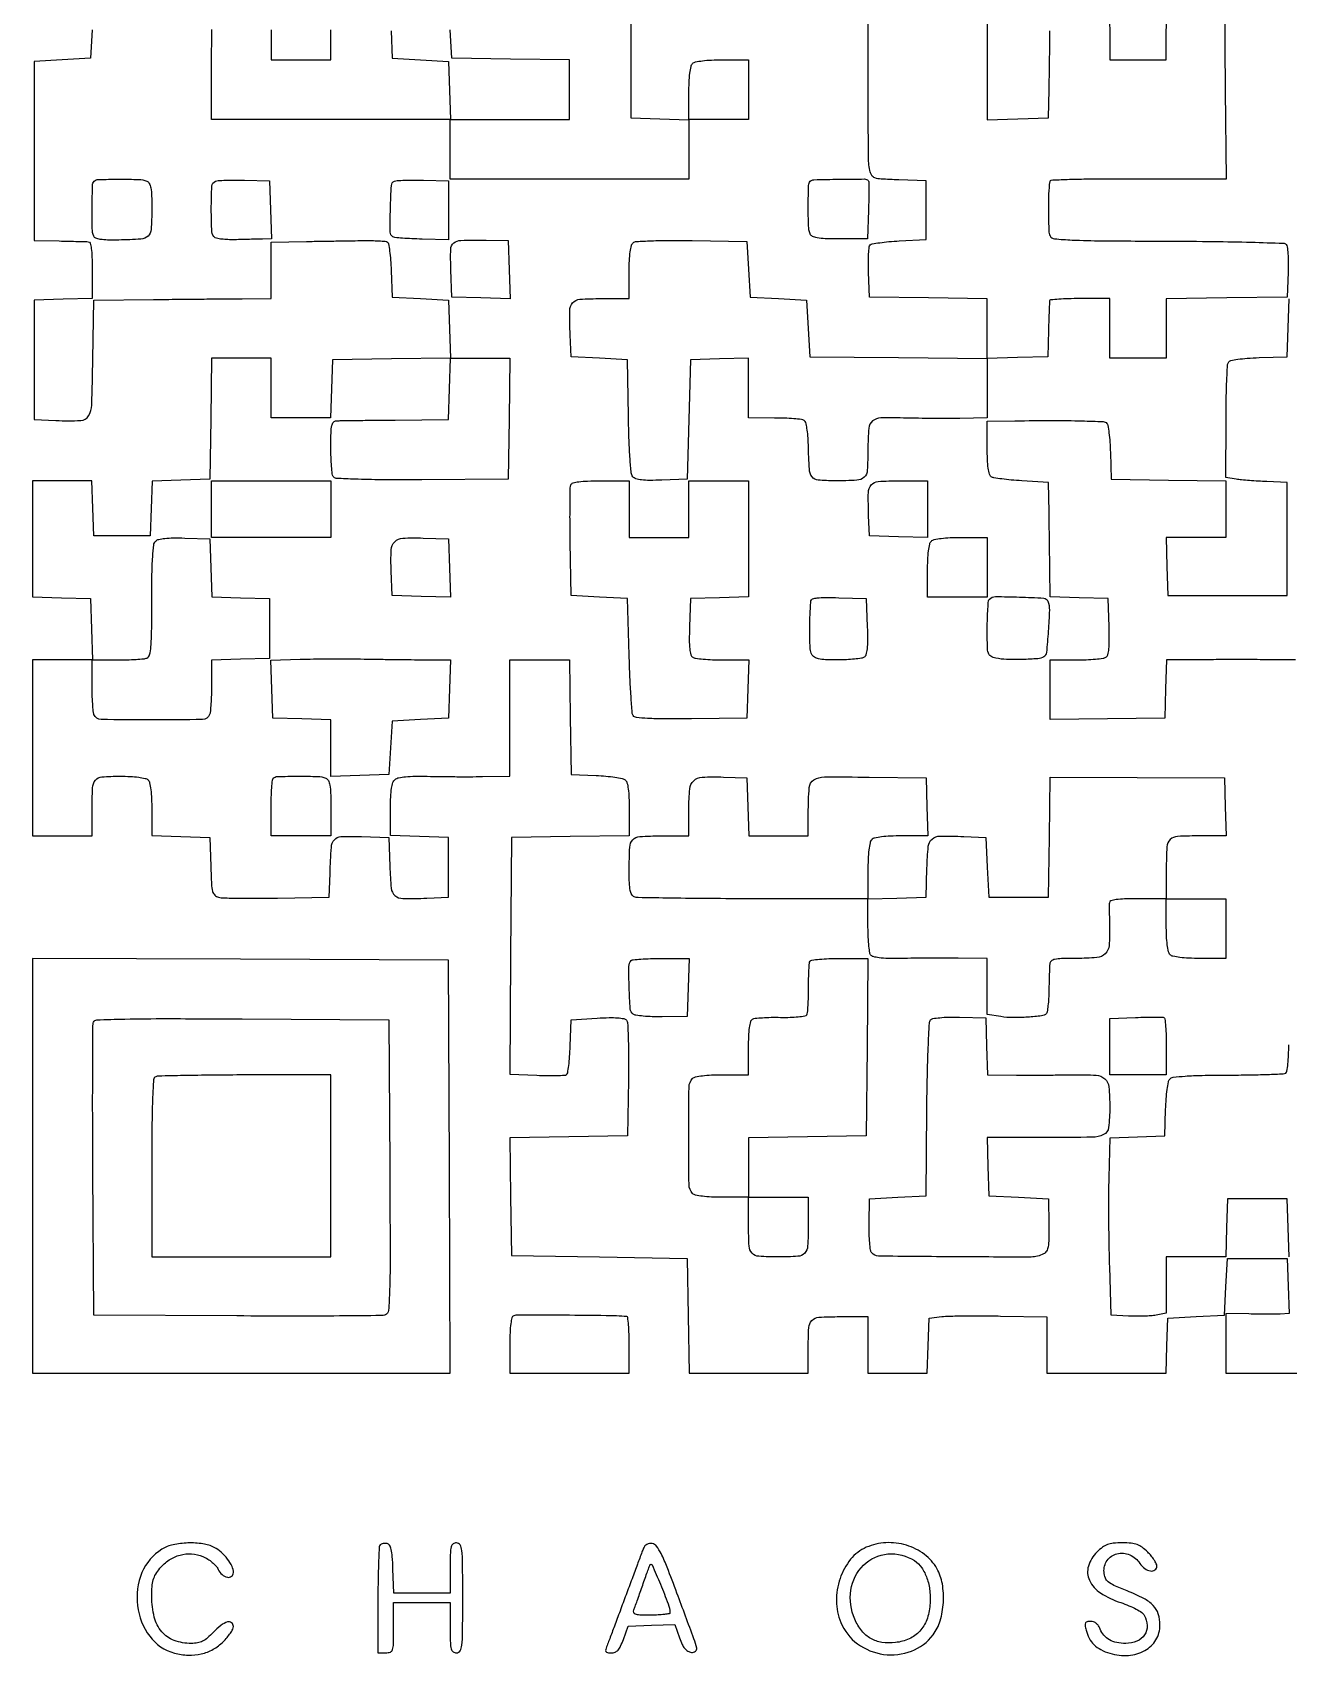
# Model space of a CAD drawing. Extents: x 156 to 936, y 100 to 969.
# Drawn here: x 156 to 556, y 100 to 617 of the extents above; entities that cross this region are included whole.
import ezdxf

# ---------------------------------------------------------------- set-up
doc = ezdxf.new("R2010")
doc.units = 0

msp = doc.modelspace()

# ---------------------------------------------------------------- linework, layer by layer
for points in [[(535.5, 626.5), (535.765573, 598.25), (536.031147, 570), (526.765573, 569.960106, -0.001084), (521.959641, 569.949833, -0.000334), (514.71395, 569.95489, -0.000334), (506.608086, 569.971377, -0.000367), (498.75, 569.998371, 0.003941), (491.552848, 569.971641, 0.006509), (485.475294, 569.822017, 0.001711), (480.239819, 569.606956, 0.361292), (479.8893, 569.288264, 0.027697), (479.553356, 565.305143, 0.009296), (479.493972, 559.466855, 0.005103), (479.603758, 553.573742, 0.115504), (480.035362, 551.94358, 0.252052), (481.411557, 551.025792, 0.012503), (487.02326, 550.636028, 0.009222), (496.591085, 550.388193, 0.001128), (517.545886, 550.279277, -0.00219), (532.143101, 550.1724, -0.003975), (544.078111, 549.937827, -0.000963), (554.242288, 549.637625, -0.190751), (555.15916, 549.24084, -0.167796), (555.51251, 548.514739, -0.012147), (555.72975, 546.2615, -0.015939), (555.840077, 543.501142, -0.011339), (555.794857, 540.405143), (555.5, 532.5), (536.25, 532.228407), (517, 531.956814), (517, 522.478407), (517, 513), (508, 513), (499, 513), (499, 522.5), (499, 532), (489.5, 532, 0.007397), (485.848149, 531.94597, 0.012024), (482.750811, 531.779688, 0.00574), (480.189664, 531.550731, 0.334547), (479.864463, 531.25, 0.033957), (479.803446, 530.702062, 0.000871), (479.701097, 528.223437, 0.001849), (479.596721, 525.311372, 0.001261), (479.498655, 522), (479.268384, 513.5), (469.634192, 513.213788), (460, 512.927576), (460, 503.463788), (460, 494), (451.25, 493.870157, -0.003182), (447.307913, 493.836751, -0.001968), (442.674668, 493.845213, -0.001974), (438.097897, 493.889652, -0.003551), (434.344616, 493.967574, 0.011156), (426.126768, 494.013173, 0.166657), (423.466023, 493.050841, 0.207633), (422.249901, 490.737701, 0.018648), (422, 484.039601, -0.0144), (421.807633, 477.361723, -0.189455), (420.791598, 475.158353, -0.180182), (418.524371, 474.179098, -0.012795), (411.526621, 474, -0.021616), (406.146313, 474.23271, -0.215244), (404.224894, 475.308659, -0.145633), (403.364906, 477.686182, -0.008488), (403.046305, 485.4782, 0.013875), (402.898142, 488.344874, 0.023562), (402.595188, 490.726943, 0.023466), (402.189668, 492.535794, 0.186361), (401.689782, 493.212887, 0.113098), (400.847717, 493.511803, 0.008572), (398.426061, 493.751654, 0.011463), (395.496713, 493.923668, 0.008468), (392.25, 493.984687), (384, 494), (384, 503.537526), (384, 513.075052), (374.75, 512.787526), (365.5, 512.5), (365, 493.5), (364.5, 474.5), (356.403945, 474.212045, -0.009179), (352.505848, 474.145013, -0.028683), (349.888226, 474.298355, -0.042759), (348.133146, 474.656558, -0.148905), (347.177736, 475.285841, -0.148709), (346.659149, 476.521121, -0.007389), (346.270344, 480.956416, -0.009943), (345.960504, 486.821876, -0.004405), (345.773792, 494.573796), (345.5, 512.5), (336.5, 513), (327.5, 513.5), (327.199088, 520.479083, -0.012322), (327.058134, 528.11956, -0.176722), (327.990719, 530.627338, -0.202101), (330.267676, 531.772817, -0.01682), (337.019052, 532), (346, 532), (346, 540.377555, -0.010082), (346.074927, 544.092961, -0.023089), (346.316817, 546.882469, -0.026995), (346.693703, 548.878214, -0.166717), (347.25, 549.744171, -0.153688), (348.338572, 550.15938, -0.005182), (352.985718, 550.387449, -0.008754), (358.806041, 550.510665, -0.00468), (366, 550.469659), (383.5, 550.206088), (384, 541.353044), (384.5, 532.5), (393.5, 532), (402.5, 531.5), (403, 522.5), (403.5, 513.5), (431.75, 513.234427), (460, 512.968853), (460, 522.462361), (460, 531.955869), (441.25, 532.227935), (422.5, 532.5), (422.205143, 540.405143, -0.009694), (422.149927, 543.490515, -0.014004), (422.230389, 546.217347, -0.009623), (422.402595, 548.456675, -0.176469), (422.705143, 549.090529, -0.15384), (423.350748, 549.419153, -0.007439), (425.763386, 549.785447, -0.011545), (428.68566, 550.11621, -0.008016), (432, 550.360545), (440.5, 550.850318), (440.5, 560.175159), (440.5, 569.5), (431.821132, 569.787895, -0.00459), (426.176802, 570.027021, -0.06594), (424.205809, 570.392223, -0.184306), (423.210658, 571.196009, -0.083575), (422.611298, 572.787895, -0.047915), (422.14755, 577.525528, -0.000562), (422.12576, 608.904689, -0.000406), (422.165397, 640.82449, -0.068207)], [(460, 626.963788), (460, 588.927576), (469.75, 589.213788), (479.5, 589.5), (479.698134, 598.5, 0.001399), (479.777851, 602.648335, 0.000771), (479.853302, 607.720313, 0.000769), (479.913969, 612.863499, 0.001235), (479.948134, 617.25)], [(498.92177, 619.828493, -0.011084), (499, 616.3), (499, 608), (508, 608), (517, 608), (517, 616.377555, -0.009406), (517.0746, 620.342652, -0.027148)], [(175, 617.5), (174.5, 608.5), (165.5, 608), (156.5, 607.5), (156.5, 579), (156.5, 550.5), (164.5, 550.337425, -0.000716), (167.655325, 550.26878, -0.000959), (170.517188, 550.196926, -0.000662), (172.917722, 550.128864, -0.010039), (173.75, 550.087425, -0.30952), (174.344465, 549.616301, -0.040784), (174.712694, 547.960114, -0.026911), (174.937186, 545.276086, -0.007409), (175, 541.037526), (175, 532.075052), (165.75, 531.787526), (156.5, 531.5), (156.5, 512.5), (156.5, 493.5), (163.479083, 493.199088, 0.020449), (171.375868, 493.181735, 0.253026), (173.874462, 494.660318, 0.128108), (174.893739, 498.126829, 0.004158), (175.227984, 512.763526), (175.5, 531.5), (194.5, 531.706189, -0.000261), (202.452664, 531.78834, -0.00024), (210.635937, 531.864679, -0.000239), (217.936742, 531.925795, -0.000789), (222.75, 531.956189), (232, 532), (232, 541), (232, 550), (243.25, 550.1825, -0.000082), (248.055009, 550.259664, -0.000067), (253.190969, 550.340617, -0.000067), (257.913478, 550.413785, -0.000178), (261.293725, 550.464494, -0.007877), (263.96253, 550.461532, -0.010831), (266.359783, 550.369134, -0.007739), (268.345779, 550.218583, -0.116127), (268.999758, 550.00015, -0.214736), (269.373177, 549.447441, -0.009589), (269.730428, 547.114419, -0.014689), (270.027242, 544.253952, -0.00983), (270.206033, 540.968156), (270.5, 532.5), (279.5, 532), (288.5, 531.5), (288.787232, 522.272202), (289.074464, 513.044404), (270.287232, 512.772202), (251.5, 512.5), (251.212474, 503.25), (250.924948, 494), (241.462474, 494), (232, 494), (232, 503.5), (232, 513), (222.521593, 513), (213.043186, 513), (212.771593, 493.75), (212.5, 474.5), (203.288393, 474.212982), (194.076786, 473.925964), (193.788393, 465.212982), (193.5, 456.5), (184.5, 456.5), (175.5, 456.5), (175.211067, 465.25), (174.922134, 474), (165.461067, 474), (156, 474), (156, 455.537526), (156, 437.075052), (165.25, 436.787526), (174.5, 436.5), (174.786212, 426.75), (175.072424, 417), (165.536212, 417), (156, 417), (156, 389), (156, 361), (165.5, 361), (175, 361), (175, 368.918213, -0.01065), (175.157481, 376.310519, -0.159949), (176.052708, 378.690254, -0.206765), (178.102218, 379.772902, -0.019554), (183.906989, 380, -0.012415), (187.136184, 379.91981, -0.021121), (189.825282, 379.672007, -0.021703), (191.888147, 379.301898, -0.142062), (192.8, 378.8, -0.144682), (193.310039, 377.861987, -0.021131), (193.677383, 375.701269, -0.02038), (193.921656, 372.847487, -0.011159), (194, 369.337526), (194, 361.075052), (203.25, 360.787526), (212.5, 360.5), (212.787398, 351.259666, 0.00489), (213.017269, 345.638586, 0.049911), (213.366243, 343.335649, 0.13999), (214.057919, 342.15054, 0.131433), (215.287398, 341.47415, 0.054074), (216.813387, 341.269145, 0.002906), (221.696923, 341.172986, 0.004518), (227.518327, 341.144811, 0.003277), (234, 341.214485), (250.5, 341.5), (250.75303, 349, -0.008062), (251.174048, 357.439007, -0.161069), (252.131127, 359.798383, -0.21244), (254.224343, 360.802761, -0.015449), (260.778718, 360.788514), (269.5, 360.5), (269.787398, 351.259666, 0.015844), (270.223546, 344.321238, 0.194277), (271.421808, 342.009645, 0.177046), (273.942653, 341.065605, 0.012739), (281.520917, 341.199088), (288.5, 341.5), (288.5, 351), (288.5, 360.5), (279.25, 360.787526), (270, 361.075052), (270, 369.415081, -0.009183), (270.074326, 373.461633, -0.02907), (270.330886, 376.158273, -0.04395), (270.773872, 377.962049, -0.138222), (271.47458, 378.978903, -0.125079), (272.589189, 379.508902, -0.024523), (274.802749, 379.834299, -0.020936), (277.814653, 380.000288, -0.00977), (281.72458, 379.975462, 0.003165), (285.717686, 379.89735, 0.001862), (290.492533, 379.851957, 0.001862), (295.264977, 379.842131, 0.00318), (299.25, 379.874114), (308, 380), (308, 398.5), (308, 417), (317.477441, 417), (326.954883, 417), (327.227441, 398.75), (327.5, 380.5), (335.452616, 380.204288, -0.011934), (338.592986, 380.012379, -0.0156), (341.450258, 379.679152, -0.013166), (343.789339, 379.268892, -0.123819), (344.702616, 378.831844, -0.156497), (345.288032, 377.913663, -0.030117), (345.678965, 375.953999, -0.024212), (345.924697, 373.177532, -0.009965), (346, 369.399621), (346, 361.044131), (327.25, 360.772065), (308.5, 360.5), (308.238047, 322.823813), (307.976094, 285.147625), (316.591689, 284.823813, 0.006083), (319.954583, 284.738372, 0.008801), (322.926844, 284.751349, 0.005164), (325.413108, 284.831673, 0.129521), (326.059675, 285.031844, 0.216257), (326.409408, 285.55758, 0.00859), (326.748029, 287.894979, 0.013814), (327.031614, 290.748261, 0.009184), (327.206033, 294.031844), (327.5, 302.5), (335.838102, 303, -0.009301), (339.571271, 303.154243, -0.022658), (342.324134, 303.091977, -0.026657), (344.278893, 302.853846, -0.178138), (345.111661, 302.369149, -0.16177), (345.487019, 301.402415, -0.003693), (345.698054, 296.405655, -0.007744), (345.813927, 290.413443, -0.004789), (345.773559, 283.369149), (345.5, 265.5), (326.728016, 265.227854), (307.956032, 264.955708), (308.228016, 246.227854), (308.5, 227.5), (336.5, 227), (364.5, 226.5), (364.772559, 208.25), (365.045117, 190), (384.022559, 190), (403, 190), (403, 197.418213, -0.01257), (403.178205, 204.50542, -0.179949), (404.159562, 206.785965, -0.190034), (406.370658, 207.807402, -0.014293), (413.106989, 208), (422, 208), (422, 199), (422, 190), (431.461067, 190), (440.922134, 190), (441.211067, 198.75), (441.5, 207.5), (445.5, 208, -0.024712), (447.876822, 208.178455, -0.003716), (452.657812, 208.264968, -0.004165), (458.309506, 208.27814, -0.003586), (464.25, 208.199891), (479, 207.899782), (479, 198.949891), (479, 190), (497.961067, 190), (516.922134, 190), (517.211067, 198.75), (517.5, 207.5), (526.5, 208), (535.5, 208.5), (536, 217.5), (536.5, 226.5), (546, 226.5), (555.5, 226.5), (555.788933, 217.75), (556.077866, 209), (553.288933, 208.844005, -0.011673), (551.759812, 208.794244, -0.002714), (549.189562, 208.784587, -0.002799), (546.230203, 208.806102, -0.00274), (543.25, 208.860787), (536, 209.033563), (536, 199.516782), (536, 190), (555.5, 190), (575, 190)], [(270.211486, 617.221282), (270.5, 608.5), (279.5, 608), (288.5, 607.5), (288.787526, 598.25), (289.075052, 589), (251.062526, 589), (213.05, 589), (213.05, 607.402605, -0.002514), (213.101544, 617.653985, -0.017926)], [(558.18728, 417.008414, 0.001455), (552.307766, 417.058921, 0.000781), (545.051974, 417.088799, 0.000778), (537.65148, 417.096205, 0.001219), (531.287526, 417.077164), (517.075052, 417), (516.787526, 407.75), (516.5, 398.5), (498.25, 398.267027), (480, 398.034054), (480, 407.517027), (480, 417), (488.25, 417.015313, 0.009158), (491.503986, 417.080961, 0.01219), (494.455895, 417.266784, 0.009524), (496.89348, 417.526866, 0.110447), (497.791346, 417.849883, 0.190691), (498.391596, 418.675579, 0.03736), (498.721257, 420.518036, 0.025891), (498.863419, 423.325344, 0.007874), (498.791346, 427.58457), (498.5, 436.5), (489.25, 436.787526), (480, 437.075052), (479.920976, 445.787526, 0.000752), (479.878469, 449.807485, 0.000412), (479.814941, 454.731336, 0.000411), (479.742218, 459.72993, 0.000657), (479.670976, 464), (479.5, 473.5), (471, 474, -0.007979), (467.653208, 474.250516, -0.010698), (464.629687, 474.590774, -0.008061), (462.130611, 474.967402, -0.102535), (461.25, 475.309017, -0.188703), (460.685357, 476.094335, -0.029014), (460.310983, 478.016762, -0.024001), (460.07262, 480.77099, -0.009585), (460, 484.559017), (460, 493), (468.75, 493.110714, -0.002841), (481.125901, 493.196992, -0.007302), (490.072381, 493.077873, -0.003941), (496.874222, 492.834266, -0.187584), (498.10915, 492.29085, -0.160343), (498.438826, 491.637668, -0.008009), (498.762088, 489.229162, -0.012215), (499.034544, 486.307106, -0.008475), (499.205609, 482.994391), (499.5, 474.5), (517.75, 474.227441), (536, 473.954883), (536, 464.977441), (536, 456), (526.462474, 456), (516.924948, 456), (517.212474, 446.75), (517.5, 437.5), (536.5, 437.5), (555.5, 437.5), (555.5, 455.5), (555.5, 473.5), (549, 473.745913, -0.005727), (546.273082, 473.880374, -0.005167), (543.454687, 474.080976, -0.005182), (540.932722, 474.313028, -0.016338), (539.25, 474.541226), (536, 475.090626), (536.015313, 492.795313, -0.00404), (536.07678, 499.667621, -0.006089), (536.251635, 505.654069, -0.002688), (536.489663, 510.741505, -0.129218), (536.798312, 511.707902, -0.195149), (537.552989, 512.24575, -0.020215), (539.737125, 512.673305, -0.020298), (542.707636, 513.008289, -0.009786), (546.532999, 513.207902), (555.5, 513.5), (555.787036, 522.712964), (556.074071, 531.925929)], [(556.075052, 227), (555.787526, 236.25), (555.5, 245.5), (546, 245.5), (536.5, 245.5), (536.212474, 236.25), (535.924948, 227), (526.462474, 227), (517, 227), (517, 218.045313), (517, 209.090626), (513.75, 208.482682, -0.027401), (512.124346, 208.269925, -0.010403), (509.839062, 208.145157, -0.010267), (507.343963, 208.112208, -0.012364), (505, 208.187369), (499.5, 208.5), (499, 224, -0.003784), (498.830643, 230.861209, -0.002564), (498.736938, 238.680993, -0.002583), (498.724169, 246.236873, -0.00516), (498.806598, 252.211893), (499.113195, 264.923785), (507.806598, 265.211893), (516.5, 265.5), (516.793676, 273.950164, -0.010509), (516.979234, 277.274729, -0.014145), (517.295368, 280.27268, -0.011185), (517.681216, 282.730469, -0.129374), (518.089164, 283.607436, -0.193128), (519.178831, 284.197801, -0.011615), (522.96291, 284.545883, -0.01237), (528.412058, 284.784488, -0.003865), (536.591737, 284.876839, 0.003127), (543.368123, 284.943344, 0.004808), (549.231815, 285.093986, 0.001743), (554.26731, 285.2894, 0.128526), (555.04625, 285.528584, 0.220776), (555.424145, 286.102065, 0.010709), (555.719836, 288.424422, 0.015758), (555.930842, 291.281803, 0.01055), (556, 294.559017)]]:
    msp.add_lwpolyline(points, format="xyb")
for points in [[(346.5, 626.5), (346.5, 608), (346.5, 589.5), (355.75, 589.212474), (365, 588.924948), (365, 579.462474), (365, 570), (327, 570), (289, 570), (289, 579.5), (289, 589), (308, 589), (327, 589), (327, 598.477935), (327, 607.955869), (308.25, 608.227935), (289.5, 608.5), (289, 617.5)], [(232, 617.5), (232, 608), (241.5, 608), (251, 608), (251, 617.5)]]:
    msp.add_lwpolyline(points)
for points in [[(384, 598.5), (384, 589), (374.5, 589), (365, 589), (365, 597.3, -0.011084), (365.07823, 600.828493, -0.020332), (365.322289, 603.693122, -0.021091), (365.689458, 605.860329, -0.144849), (366.2, 606.8, -0.144849), (367.139671, 607.310542, -0.021091), (369.306878, 607.677711, -0.020332), (372.171507, 607.92177, -0.011084), (375.7, 608), (384, 608)], [(192.418213, 569.393011, -0.188), (193.211672, 568.671317, -0.072045), (193.685046, 567.22948, -0.036059), (193.935708, 564.763435, -0.007303), (194, 560.361626, -0.015251), (193.806191, 554.009287, -0.193145), (192.801242, 551.888922, -0.172221), (190.556859, 550.92538, -0.011619), (183.486988, 550.634033, -0.009616), (179.934904, 550.638587, -0.032144), (177.614267, 550.835802, -0.050418), (176.139841, 551.211964, -0.216878), (175.510384, 551.831787, -0.087497), (175.041618, 554.250699, -0.00645), (175.01471, 561.027736, -0.003817), (175.131606, 568.084536, -0.192631), (175.666667, 569.333333, -0.192867), (176.981803, 569.896108, -0.004931), (183.550861, 569.984299, -0.008182), (189.871554, 569.903379, -0.084511)], [(231.787526, 560.25), (232.075052, 551), (229.287526, 550.946216, 0.000864), (227.848091, 550.915956, 0.000272), (225.695905, 550.865823, 0.000272), (223.294791, 550.807279, 0.000301), (220.975128, 550.748063, -0.013105), (218.769975, 550.748245, -0.016063), (216.713306, 550.86852, -0.014593), (215.009331, 551.073504, -0.101513), (214.225128, 551.360863, -0.246861), (213.122723, 553.228733, -0.012629), (212.949403, 560.486692, -0.011949), (213.133435, 567.76498, -0.288905), (214.25, 569.356866, -0.08407), (215.100026, 569.554893, -0.00628), (217.482812, 569.670739, -0.008556), (220.344709, 569.724863, -0.006392), (223.5, 569.690199), (231.5, 569.5)], [(288.5, 560.095459), (288.5, 550.690918), (280.042842, 550.914473, -0.005158), (276.744936, 551.035706, -0.007482), (273.837076, 551.216297, -0.004191), (271.397969, 551.425034, -0.115464), (270.792842, 551.628031, -0.257767), (269.914912, 553.187766, -0.008476), (269.980264, 560.588955, -0.00812), (270.292037, 568.004207, -0.286447), (271.25, 569.356866, -0.08407), (272.100026, 569.554893, -0.00628), (274.482813, 569.670739, -0.008556), (277.344709, 569.724863, -0.006392), (280.5, 569.690199), (288.5, 569.5)], [(422.083333, 569.587812, -0.195038), (422.244007, 569.213601, -0.002563), (422.283319, 566.62716, -0.006915), (422.271953, 563.600894, -0.00443), (422.179031, 560.087812), (421.858062, 551), (413.03602, 551, -0.006811), (408.399276, 551.063166, -0.034755), (405.834491, 551.312026, -0.070208), (404.343522, 551.783705, -0.191752), (403.606989, 552.581787, -0.084511), (403.096621, 555.128446, -0.008182), (403.015701, 561.449139, -0.004931), (403.103892, 568.018197, -0.192867), (403.666667, 569.333333, -0.192666), (404.837975, 569.8351, -0.002562), (412.879496, 569.987427, -0.002509), (420.932591, 570.058286, -0.198491)], [(307.788029, 541.181566), (308.076058, 531.923942), (298.788029, 532.211971), (289.5, 532.5), (289.212154, 541.17549, -0.014509), (289.185103, 547.690531, -0.216612), (290.154072, 549.688816, -0.170145), (292.411435, 550.527191, -0.008326), (300.5, 550.542508), (307.5, 550.43919)], [(307.771593, 493.75), (307.5, 474.5), (280, 474.359051, -0.002265), (267.070776, 474.351343, -0.007868), (258.714137, 474.515722, -0.004826), (252.753427, 474.784463, -0.24048), (251.765313, 475.359051, -0.115385), (251.474723, 476.174464, -0.008223), (251.241942, 478.588284, -0.011231), (251.07472, 481.506778, -0.00823), (251.015313, 484.75, -0.005924), (251.061892, 489.411945, -0.045771), (251.308285, 491.576999, -0.127845), (251.840476, 492.653575, -0.202555), (252.75, 493.101569, -0.010806), (253.996747, 493.146926, -0.000355), (258.979687, 493.216904, -0.000678), (264.85957, 493.287322, -0.000472), (271.5, 493.351569), (288.5, 493.5), (288.786212, 503.25), (289.072424, 513), (298.557805, 513), (308.043186, 513)], [(346, 465), (346, 456), (355.5, 456), (365, 456), (365, 465), (365, 474), (374.5, 474), (384, 474), (384, 455.537526), (384, 437.075052), (374.75, 436.787526), (365.5, 436.5), (365.208654, 427.58457, 0.007874), (365.136581, 423.325344, 0.025891), (365.278743, 420.518036, 0.03736), (365.608404, 418.675579, 0.190691), (366.208654, 417.849883, 0.110589), (367.107413, 417.52683, 0.009469), (369.555128, 417.266784, 0.012148), (372.519159, 417.080958, 0.009118), (375.787526, 417.015313), (384.075052, 417), (383.787526, 407.75), (383.5, 398.5), (365.789537, 398.28152, -0.003492), (357.238142, 398.235755, -0.013093), (351.871286, 398.385082, -0.013293), (348.274545, 398.675557, -0.225899), (347.289537, 399.28152, -0.125039), (346.958949, 400.258897, -0.002594), (346.585051, 405.429571, -0.005894), (346.248795, 411.513775, -0.003913), (346, 418.5), (345.5, 436.5), (336.5, 437), (327.5, 437.5), (327.224854, 454.46328, -0.002827), (327.155198, 461.056939, -0.004222), (327.175575, 466.82157, -0.001853), (327.252671, 471.736472, -0.086972), (327.443469, 472.71328, -0.235921), (328.108296, 473.321569, -0.035859), (329.923047, 473.700714, -0.025709), (332.722137, 473.933198, -0.007865), (336.968615, 474), (346, 474)], [(441, 464.962474), (441, 455.924948), (431.75, 456.212474), (422.5, 456.5), (422.243014, 463, -0.012642), (422.138907, 470.313856, -0.180809), (423.062584, 472.703797, -0.197985), (425.292259, 473.790017, -0.015604), (432.019052, 474), (441, 474)], [(212.787036, 446.287036), (213.074071, 437.074071), (222.287036, 436.787036), (231.5, 436.5), (231.5, 427), (231.5, 417.5), (222.25, 417.212474), (213, 416.924948), (213, 409.044262, -0.006915), (212.956703, 405.913559, -0.008776), (212.826033, 403.025175, -0.007149), (212.640158, 400.61778, -0.068872), (212.40777, 399.620249, -0.305112), (210.164623, 398.045419, -0.004957), (194, 397.885147, -0.004957), (177.835377, 398.045419, -0.305112), (175.59223, 399.620249, -0.068975), (175.359815, 400.618819, -0.007109), (175.173967, 403.036198, -0.008746), (175.043295, 405.936708, -0.006883), (175, 409.081787), (175, 417), (182.918213, 417, 0.00705), (186.066073, 417.044385, 0.008902), (188.9751, 417.178303, 0.007317), (191.400281, 417.368926, 0.06844), (192.418213, 417.606989, 0.246394), (193.284593, 418.592366, 0.037978), (193.719073, 421.248473, 0.01896), (193.948499, 425.994183, 0.002598), (194, 435.906989, -0.003777), (194.063361, 444.294962, -0.012532), (194.284947, 449.808055, -0.012968), (194.630282, 453.585406, -0.168646), (195.236619, 454.836619, -0.141627), (196.215618, 455.376564, -0.030081), (198.156875, 455.694801, -0.024175), (200.863904, 455.841129, -0.010354), (204.486619, 455.786619), (212.5, 455.5)], [(288.788029, 446.211971), (289.076058, 436.923942), (279.788029, 437.211971), (270.5, 437.5), (270.206229, 445.344796, -0.019645), (270.218611, 452.021195, -0.185166), (271.333807, 454.605942, -0.189669), (273.876766, 455.748898, -0.020771), (280.403945, 455.787955), (288.5, 455.5)], [(460, 446.5), (460, 437), (450.5, 437), (441, 437), (441, 445.3, -0.011084), (441.07823, 448.828493, -0.020332), (441.322289, 451.693122, -0.021091), (441.689458, 453.860329, -0.144849), (442.2, 454.8, -0.144849), (443.139671, 455.310542, -0.021091), (445.306878, 455.677711, -0.020332), (448.171507, 455.92177, -0.011084), (451.7, 456), (460, 456)], [(421.791346, 427.58457, -0.007874), (421.863419, 423.325344, -0.025891), (421.721257, 420.518036, -0.03736), (421.391596, 418.675579, -0.190691), (420.791346, 417.849883, -0.106036), (419.920296, 417.527909, -0.011245), (417.759981, 417.266784, -0.01348), (415.142518, 417.081049, -0.01044), (412.285184, 417.015313, -0.009279), (408.470311, 417.078019, -0.043705), (406.298006, 417.345134, -0.083734), (404.968111, 417.871358, -0.134798), (404.134755, 418.75, -0.110222), (403.644876, 420.510381, -0.009213), (403.485762, 425.268023, -0.012854), (403.543104, 430.626928, -0.014292), (403.879043, 435.788933, -0.297794), (404.366635, 436.401316, -0.051858), (405.882261, 436.733684, -0.029391), (408.451304, 436.871231, -0.006933), (412.75, 436.788933), (421.5, 436.5)], [(479.278731, 435.716021, -0.098938), (479.771328, 432.832071, -0.011247), (479.435489, 426.19453, -0.007109), (478.837139, 419.355316, -0.23302), (477.98148, 417.988554, -0.121072), (476.109006, 417.383368, -0.010991), (471.167693, 417.137812, -0.015), (466.150033, 417.149472, -0.044956), (462.75, 417.566943, -0.07828), (461.123374, 418.19461, -0.19235), (460.345442, 419.184173, -0.067399), (460.049158, 421.123851, -0.004246), (460, 426.912789, -0.007102), (460.048337, 430.315517, -0.010561), (460.195833, 433.291048, -0.005959), (460.400868, 435.768656, -0.174467), (460.666667, 436.333333, -0.198652), (462.631398, 437.148306, -0.00854), (470.265375, 437.025568, -0.007088), (477.992633, 436.659554, -0.293758)], [(279.787526, 417.063793), (289.075052, 417), (288.787526, 407.75), (288.5, 398.5), (279.5, 398), (270.5, 397.5), (270, 389), (269.5, 380.5), (260.25, 380.212474), (251, 379.924948), (251, 388.924948), (251, 397.924948), (241.75, 398.212474), (232.5, 398.5), (232.212977, 407.711984), (231.925954, 416.923969), (241.212977, 417.211984, -0.004138), (245.489509, 417.309197, -0.002294), (250.709437, 417.360697, -0.002287), (255.99708, 417.364425, -0.003687), (260.5, 417.313793, 0.000873), (265.00294, 417.237811, 0.000541), (270.290711, 417.163546, 0.000543), (275.510851, 417.101553, 0.00098)], [(249.418213, 379.393011, -0.192406), (250.217093, 378.653872, -0.06988), (250.688469, 377.154102, -0.034532), (250.937024, 374.571713, -0.00673), (251, 369.893011), (251, 361), (241.5, 361), (232, 361), (232, 369.833333, -0.007039), (232.048334, 373.266524, -0.010477), (232.195833, 376.267708, -0.005871), (232.400808, 378.76784, -0.174709), (232.666667, 379.333333, -0.192867), (233.981803, 379.896108, -0.004931), (240.550861, 379.984299, -0.008182), (246.871554, 379.903379, -0.084511)], [(383.787526, 370.25), (384.075052, 361), (393.537526, 361), (403, 361), (403.013655, 368.25, -0.017697), (403.317578, 376.399845, -0.245617), (404.819339, 378.825455, -0.133098), (408.149979, 379.747568, -0.004198), (422.355061, 379.705756), (440.5, 379.5), (440.787526, 370.25), (441.075052, 361), (432.737526, 361, 0.01101), (429.190499, 360.921884, 0.020283), (426.315021, 360.678036, 0.021051), (424.141321, 360.311042, 0.145015), (423.2, 359.8, 0.147163), (422.68263, 358.837391, 0.020491), (422.317892, 356.576741, 0.019645), (422.076686, 353.556772, 0.010104), (422, 349.762474), (422, 340.924948), (431.25, 341.212474), (440.5, 341.5), (440.787398, 350.740334, -0.015844), (441.223546, 357.678762, -0.194277), (442.421808, 359.990355, -0.177046), (444.942653, 360.934395, -0.012739), (452.520917, 360.800912), (459.5, 360.5), (460, 351), (460.5, 341.5), (470, 341.5), (479.5, 341.5), (479.771099, 360.608861), (480.042197, 379.717722), (507.771099, 379.608861), (535.5, 379.5), (535.787526, 370.25), (536.075052, 361), (528.119313, 361, 0.011676), (520.578687, 360.823888, 0.180709), (518.23551, 359.821417, 0.191194), (517.190859, 357.550484, 0.01333), (517, 350.393011), (517, 341), (526.5, 341), (536, 341), (536, 331.5), (536, 322), (527.7, 322, -0.011084), (524.171507, 322.07823, -0.020332), (521.306878, 322.322289, -0.021091), (519.139671, 322.689458, -0.144849), (518.2, 323.2, -0.144849), (517.689458, 324.139671, -0.021091), (517.322289, 326.306878, -0.020332), (517.07823, 329.171507, -0.011084), (517, 332.7), (517, 341), (508, 341, 0.007411), (503.748184, 340.936973, 0.026685), (501.046677, 340.712223, 0.039961), (499.371808, 340.344295, 0.305759), (498.890032, 339.75, 0.021386), (498.854352, 338.957349, 0.002081), (498.858084, 337.037004, 0.002635), (498.884137, 334.746891, 0.002082), (498.935698, 332.269587, -0.024858), (498.783962, 326.135349, -0.182142), (497.568505, 323.518124, -0.173507), (494.893929, 322.284701, -0.022131), (488.464816, 322, 0.005763), (483.678699, 321.944835, 0.044524), (481.455376, 321.694687, 0.123786), (480.344373, 321.161642, 0.204543), (479.877143, 320.25, 0.008838), (479.822244, 319.203559, 0.001261), (479.753027, 317.055868, 0.001434), (479.684826, 314.514369, 0.001223), (479.627143, 311.833805, -0.009236), (479.529377, 309.230824, -0.013198), (479.339132, 306.92745, -0.009086), (479.09755, 305.035051, -0.161355), (478.825222, 304.49236, -0.166175), (477.298973, 303.743, -0.014251), (472.905703, 303.308565, -0.019914), (468.203714, 303.166316, -0.034832), (464.32161, 303.47448), (460, 304.122546), (460, 313.061273), (460, 322), (450.75, 322.066053, 0.001658), (446.563182, 322.082063, 0.001002), (441.602306, 322.07464, 0.001003), (436.674511, 322.047508, 0.001761), (432.598276, 322.00253, -0.008179), (428.383967, 322.010126, -0.025722), (425.562988, 322.206766, -0.036226), (423.695401, 322.572623, -0.187083), (422.863589, 323.186477, -0.10988), (422.535316, 324.096318, -0.00973), (422.27081, 326.53759, -0.012345), (422.081972, 329.494423, -0.009309), (422.015313, 332.75), (422, 341), (385.581787, 341, -0.001558), (371.508407, 341.043843, -0.002435), (359.396775, 341.178303, -0.00066), (348.844819, 341.360793, -0.087168), (347.581787, 341.606989, -0.181926), (346.796043, 342.30498, -0.074845), (346.320052, 343.671652, -0.038253), (346.066261, 345.985072, -0.0082), (346, 350.025201, -0.011643), (346.172277, 357.422529, -0.176212), (347.146066, 359.75553, -0.194364), (349.353769, 360.801887, -0.014665), (356.106989, 361), (365, 361), (365, 369.45031, -0.021333), (365.279279, 375.993105, -0.185429), (366.528552, 378.566067, -0.178432), (369.205238, 379.694416, -0.019479), (376, 379.740908), (383.5, 379.5)], [(364.787526, 312.75), (364.5, 303.5), (356.5, 303.41308, -0.011254), (353.344817, 303.449815, -0.014974), (350.482813, 303.633506, -0.01222), (348.133887, 303.913114, -0.128623), (347.25, 304.285525, -0.214403), (346.35406, 305.95004, -0.009293), (345.996179, 312.723185, -0.009686), (345.895885, 319.48438, -0.197733), (346.666667, 321.333333, -0.174822), (347.232541, 321.599219, -0.00583), (349.743315, 321.804167, -0.010438), (352.756615, 321.951668, -0.007009), (356.204192, 322), (365.075052, 322)], [(421.765573, 293.75), (421.5, 265.5), (402.75, 265.227935), (384, 264.955869), (384, 255.477935), (384, 246), (393.5, 246), (403, 246), (403, 237.106989, -0.013336), (402.821854, 230.429165, -0.177094), (401.870043, 228.202154, -0.190499), (399.735543, 227.197642, -0.015844), (393.5, 227, -0.015844), (387.264457, 227.197642, -0.190499), (385.129957, 228.202154, -0.177094), (384.178146, 230.429165, -0.013336), (384, 237.106989), (384, 246), (375.7, 246, -0.011084), (372.171507, 246.07823, -0.020332), (369.306878, 246.322289, -0.021091), (367.139671, 246.689458, -0.144849), (366.2, 247.2, -0.195036), (365.051608, 249.914981, -0.003731), (364.935305, 265.5, -0.003731), (365.051608, 281.085019, -0.195036), (366.2, 283.8, -0.144849), (367.139671, 284.310542, -0.021091), (369.306878, 284.677711, -0.020332), (372.171507, 284.92177, -0.011084), (375.7, 285), (384, 285), (384, 293.440983, -0.009546), (384.072246, 297.224767, -0.024009), (384.309585, 299.971591, -0.028909), (384.681678, 301.885693, -0.194244), (385.243369, 302.65041, -0.112077), (386.101484, 302.944673, -0.009978), (388.390791, 303.144742, -0.012622), (391.162509, 303.261145, -0.009512), (394.211992, 303.25415, 0.012001), (397.215993, 303.262215, 0.017737), (399.845991, 303.425899, 0.013107), (401.967752, 303.690013, 0.220253), (402.543334, 304.070117, 0.115318), (402.781357, 304.778978, 0.007159), (402.959688, 307.003017, 0.010294), (403.080725, 309.68448, 0.007435), (403.109605, 312.677345, -0.006441), (403.132461, 315.660785, -0.009136), (403.235445, 318.312715, -0.005786), (403.387383, 320.522206, -0.118892), (403.593911, 321.151951, -0.227803), (404.121493, 321.489564, -0.008021), (406.595061, 321.750885, -0.013458), (409.604227, 321.938595, -0.008846), (413.07459, 322), (422.031147, 322)], [(269.759817, 255.860756, -0.000764), (269.87272, 227.927169, -0.00799), (269.718396, 216.469094, -0.011301), (269.378632, 209.947145, -0.290193), (268.367296, 208.58745, -0.089452), (267.032792, 208.333595, -0.000479), (253.803136, 208.219928, -0.002086), (238.709184, 208.167691, -0.00132), (221.107479, 208.226694), (175.5, 208.5), (175.239372, 254.5, -0.000997), (175.174287, 272.225103, -0.001596), (175.197198, 287.357597, -0.000282), (175.267665, 300.72814, -0.090314), (175.461789, 301.759906, -0.301449), (176.45055, 302.464468, -0.003096), (185.402033, 302.70934, -0.005599), (198.68089, 302.841585, -0.001079), (222.722417, 302.759906), (269.5, 302.5)], [(459.787526, 294.066768), (460.075052, 285), (469.287526, 284.906082, 0.002281), (473.478571, 284.882476, 0.001343), (478.488258, 284.890566, 0.001343), (483.494142, 284.92554, 0.002296), (487.672502, 284.985146, -0.018785), (494.663365, 284.854338, -0.172549), (497.418594, 283.695911, -0.187123), (498.705564, 281.105428, -0.022785), (499, 274.647529, -0.028613), (498.629038, 268.170359, -0.257937), (497.038669, 265.939313, -0.108494), (493.483343, 265.104993, -0.003589), (478.855485, 265), (459.924948, 265), (460.212474, 255.75), (460.5, 246.5), (469.98614, 246), (479.47228, 245.5), (479.597979, 237.211242, -0.007033), (479.602993, 232.642105, -0.041366), (479.374214, 230.257629, -0.088156), (478.854134, 228.851205, -0.138207), (477.93098, 227.963062, -0.123257), (473.982896, 226.971248, -0.00184), (449.982318, 227.039322, -0.001151), (425.358694, 227.256504, -0.227245), (423.201961, 228.319751, -0.133387), (422.842891, 229.167465, -0.01174), (422.580235, 231.503302, -0.014717), (422.411911, 234.349815, -0.010927), (422.387404, 237.5), (422.5, 245.5), (431.5, 246), (440.5, 246.5), (440.766376, 273.917269, -0.003023), (440.933255, 284.504758, -0.004748), (441.218016, 293.598768, -0.001422), (441.561577, 301.465586, -0.162765), (441.929812, 302.417269, -0.179902), (442.701543, 302.862122, -0.017453), (444.877477, 303.151053, -0.019053), (447.71371, 303.31861, -0.010721), (451.163435, 303.316768), (459.5, 303.133536)], [(517, 293.940983), (517, 285), (508, 285), (499, 285), (499, 293.959558), (499, 302.919115), (507.25, 303.209558, -0.003781), (510.46554, 303.298422, -0.005533), (513.296875, 303.323909, -0.002827), (515.691447, 303.305428, -0.094645), (516.25, 303.190983, -0.275007), (516.549995, 302.790758, -0.006393), (516.779688, 300.346326, -0.012377), (516.94584, 297.390443, -0.00785)], [(195.25, 284.337719, 0.286605), (194.579791, 283.416621, 0.006896), (194.265434, 277.906228, 0.008864), (194.055066, 269.647433, 0.001935), (194, 255.416667), (194, 227), (222.5, 227), (251, 227), (251, 256), (251, 285), (223.75, 284.921053, 0.001717), (213.21496, 284.854351, 0.002675), (204.1375, 284.717133, 0.000767), (196.247198, 284.543529, 0.090243)], [(309.25, 208.285002, 0.244674), (308.666489, 207.651241, 0.032906), (308.29771, 205.817239, 0.025003), (308.067253, 203.035235, 0.008164), (308, 198.916667), (308, 190), (327, 190), (346, 190), (346, 199, 0.007813), (345.946025, 202.45404, 0.012866), (345.779688, 205.370032, 0.006475), (345.550346, 207.760119, 0.364945), (345.25, 208.046919, 0.012188), (338.678761, 208.297417, 0.001778), (325.320906, 208.43327, 0.000392), (310.606643, 208.519059, 0.088173)], [(197.24086, 134.005402, 0.159644), (190.871743, 126.545034, 0.128165), (189.442412, 116.029546, 0.130749), (193.323317, 106.309176, 0.168538), (201.222531, 100.940079, 0.05688), (205.577889, 100.284521, 0.065861), (209.750278, 100.685351, 0.068728), (213.527648, 102.126803, 0.071022), (216.726097, 104.526097, 0.022387), (217.97935, 105.896896, 0.026099), (219.038291, 107.308291, 0.026454), (219.795922, 108.576241, 0.122026), (220, 109.4, 0.23501), (219.403002, 110.600003, 0.237998), (218.091163, 110.839, 0.09698), (216.016436, 109.757692, 0.035229), (213.564771, 107.5, -0.025334), (211.733398, 105.745359, -0.062255), (210.186429, 104.711821, -0.072052), (208.576491, 104.176888, -0.044263), (206.582263, 104, -0.088012), (201.125782, 104.967967, -0.130106), (197.161957, 107.73778, -0.11558), (194.788152, 112.387923, -0.060538), (194, 118.873615, -0.016804), (194.109711, 122.13712, -0.052648), (194.485745, 124.296526, -0.066175), (195.247559, 126.05044, -0.039417), (196.573696, 127.905213, -0.070398), (199.540136, 130.563811, -0.081118), (202.993302, 132.140318, -0.083854), (206.671778, 132.505979, -0.082069), (210.295839, 131.649751, -0.041404), (211.80048, 130.86921, -0.034756), (213.252088, 129.809079, -0.036144), (214.448309, 128.643274, -0.074762), (215.158279, 127.551961, 0.10489), (216.367318, 125.916315, 0.130291), (218.051585, 125.068975, 0.212592), (219.403013, 125.359781, 0.239396), (220, 126.535183, 0.114329), (219.539006, 128.52492, 0.048805), (218.095714, 130.863896, 0.047122), (216.094474, 133.035573, 0.063785), (213.90116, 134.551112, 0.083901), (210.263366, 135.715751, 0.043821), (205.498401, 135.977335, 0.043842), (200.768428, 135.405216, 0.085086)], [(266.701236, 135.367903, 0.18639), (266.417979, 134.728201, 0.002081), (266.205988, 129.927863, 0.006098), (266.050648, 124.336228, 0.003894), (266, 117.833333), (266, 101), (268.5, 101, 0.093656), (269.948613, 101.273745, 0.227396), (270.671875, 102.05, 0.071364), (270.953338, 103.789706, 0.004478), (271, 109), (271, 117), (280, 117), (289, 117), (289, 109, 0.005351), (289.051385, 104.198839, 0.055952), (289.3125, 102.25, 0.176663), (289.921799, 101.349175, 0.157888), (291, 101, 0.267644), (292.131287, 101.652291, 0.103099), (292.721429, 103.4375, 0.026629), (292.959338, 107.362042, 0.001825), (293, 118.5, 0.001825), (292.959338, 129.637958, 0.026629), (292.721429, 133.5625, 0.103099), (292.131287, 135.347709, 0.267644), (291, 136, 0.157888), (289.921799, 135.650825, 0.176663), (289.3125, 134.75, 0.055952), (289.051385, 132.801161, 0.005351), (289, 128), (289, 120), (280.042064, 120), (271.084129, 120), (270.792064, 127.739156, 0.008421), (270.577277, 131.671754, 0.038474), (270.239274, 133.933965, 0.076427), (269.72616, 135.226948, 0.216275), (268.951236, 135.773725, 0.047014), (268.306808, 135.834818, 0.044782), (267.651434, 135.776373, 0.048101), (267.081091, 135.615714, 0.104047)], [(350.533438, 134.302872, 0.005434), (350.057454, 133.074307, 0.000299), (348.61136, 129.210844, 0.000464), (346.897648, 124.611022, 0.000339), (345.002827, 119.5, -0.000339), (343.082717, 114.320745, -0.000422), (341.291247, 109.510937, -0.000341), (339.780971, 105.47493, -0.00323), (339.121418, 103.75, 0.016103), (338.542874, 102.111707, 0.181377), (338.577819, 101.434925, 0.262077), (339.038197, 101.086591, 0.033789), (340.318096, 101, 0.096998), (341.501731, 101.231801, 0.113609), (342.435674, 101.888771, 0.074055), (343.256229, 103.131208, 0.021719), (344.133139, 105.25), (345.679588, 109.5), (353.107576, 109.787884), (360.535564, 110.075768), (362.017782, 105.787884, 0.024208), (362.849218, 103.713616, 0.065597), (363.690253, 102.374043, 0.092344), (364.655162, 101.569546, 0.092808), (365.843345, 101.168217, 0.198288), (367.123468, 101.496241, 0.300945), (367.497701, 102.541514, 0.028204), (366.601837, 105.466238, 0.000566), (361.218101, 120, 0.003987), (358.070716, 128.264719, 0.022464), (356.159199, 132.582667, 0.041762), (354.696849, 134.993963, 0.202448), (353.355516, 135.802872, 0.071456), (352.44064, 135.803332, 0.086812), (351.626718, 135.537796, 0.090464), (350.976162, 135.023464, 0.085428)], [(421.5, 134.597485, 0.119447), (416.500676, 130.769642, 0.087954), (413.118819, 124.639302, 0.084492), (411.962499, 117.477542, 0.097121), (413.351044, 110.702258, 0.136283), (418.720041, 103.87893, 0.125363), (427.011925, 100.53048, 0.12612), (435.855808, 101.565863, 0.138815), (442.742406, 106.728924, 0.091629), (445.007026, 111.199812, 0.056799), (446.020965, 117.014821, 0.056485), (445.701714, 122.954632, 0.086587), (443.990497, 127.803118, 0.104545), (439.997687, 132.352197, 0.0874), (434.251411, 135.254777, 0.085259), (427.725317, 136.063379, 0.092476)], [(494.923077, 133.076923, 0.122189), (492.21259, 128.577874, 0.187244), (492.532324, 124.091605, 0.141007), (496.068995, 120.071541, 0.062045), (502.521725, 116.99277, -0.01899), (505.103668, 116.023197, -0.023662), (507.417038, 114.921307, -0.023602), (509.233699, 113.83474, -0.123922), (510.010281, 112.98079, -0.113791), (510.905053, 109.680955, -0.156203), (510.085208, 106.738334, -0.14854), (507.659938, 104.719274, -0.100165), (504.105518, 104, -0.049461), (501.213177, 104.286817, -0.078568), (498.884695, 105.148661, -0.089349), (497.143235, 106.584588, -0.085134), (495.976883, 108.560802, 0.058061), (495.445622, 109.582974, 0.075793), (494.730877, 110.355447, 0.082492), (493.87146, 110.834239, 0.086131), (492.916343, 111, 0.049434), (491.79692, 110.889055, 0.225956), (491.287468, 110.508143, 0.160519), (491.163816, 109.770129, 0.023068), (491.469503, 108.25, 0.060508), (492.467195, 105.642534, 0.078416), (493.999741, 103.596242, 0.073687), (496.169099, 102.03321, 0.046571), (499.066341, 100.861978, 0.088355), (504.947563, 100.183573, 0.113456), (510.154935, 101.722529, 0.129553), (513.700238, 105.166981, 0.136375), (515, 109.843761, 0.076473), (514.454906, 113.386896, 0.115861), (512.869151, 116.056551, 0.082369), (509.817025, 118.327779, 0.024404), (504.5, 120.744289, -0.008917), (500.34495, 122.479568, -0.067668), (498.537615, 123.584115, -0.130261), (497.635576, 124.826425, -0.068128), (497.191233, 126.699525, -0.179505), (498.165804, 130.387445, -0.181419), (501.305316, 132.527385, -0.162198), (505.369342, 132.19237, -0.14779), (508.60236, 129.484123, 0.087925), (510.132085, 127.85988, 0.118916), (511.980432, 127.071348, 0.198306), (513.388264, 127.393591, 0.243193), (514, 128.576923, 0.115959), (513.812648, 129.373898, 0.028583), (513.141346, 130.549279, 0.027718), (512.195777, 131.842082, 0.024625), (511.076923, 133.076923, 0.034195), (509.312711, 134.615022, 0.0755), (507.746639, 135.466418, 0.065802), (505.864647, 135.879026, 0.021106), (503, 136, 0.021106), (500.135353, 135.879026, 0.065802), (498.253361, 135.466418, 0.0755), (496.687289, 134.615022, 0.034195)], [(358.972991, 113.75, -0.37318), (358.733658, 113.453038, -0.013841), (357.198138, 113.220313, -0.019155), (355.232566, 113.053964, -0.011531), (352.893011, 113, -0.006776), (349.347514, 113.048054, -0.071731), (347.92572, 113.292587, -0.263172), (347.423904, 113.839325, -0.154506), (347.495703, 114.75, 0.008155), (347.883688, 115.753419, 0.001534), (348.557428, 117.601562, 0.00164), (349.330939, 119.765993, 0.001502), (350.113515, 122, -0.000897), (350.886675, 124.215716, -0.001035), (351.63185, 126.325, -0.000925), (352.2702, 128.109602, -0.006067), (352.60281, 129, -0.666941), (353.26226, 129.016343, -0.005876), (355.933381, 122.827281, -0.009002), (358.399393, 116.611402, -0.081098)], [(436.833526, 130.348242, -0.10061), (439.13103, 128.107023, -0.06546), (440.804141, 124.784698, -0.057838), (441.718278, 120.701386, -0.046892), (441.767572, 116.21077, -0.067398), (440.727997, 111.502943, -0.098312), (438.521373, 107.886972, -0.101941), (435.169511, 105.47525, -0.077224), (430.787357, 104.2795, -0.063206), (426.45996, 104.340099, -0.094889), (422.896598, 105.558484, -0.095227), (420.04415, 108.003074, -0.06406), (417.815719, 111.683693, -0.142337), (416.564837, 120.984, -0.16284), (420.628482, 128.945832, -0.1759), (428.372601, 132.476722, -0.16446)]]:
    msp.add_lwpolyline(points, format="xyb", close=True)
for points in [[(251, 465), (251, 456), (232, 456), (213, 456), (213, 465), (213, 474), (232, 474), (251, 474)], [(156, 256.007138), (156, 190), (222.50719, 190), (289.014379, 190), (288.75719, 255.75), (288.5, 321.5), (222.25, 321.757138), (156, 322.014276)]]:
    msp.add_lwpolyline(points, close=True)

doc.saveas('drawing.dxf')
